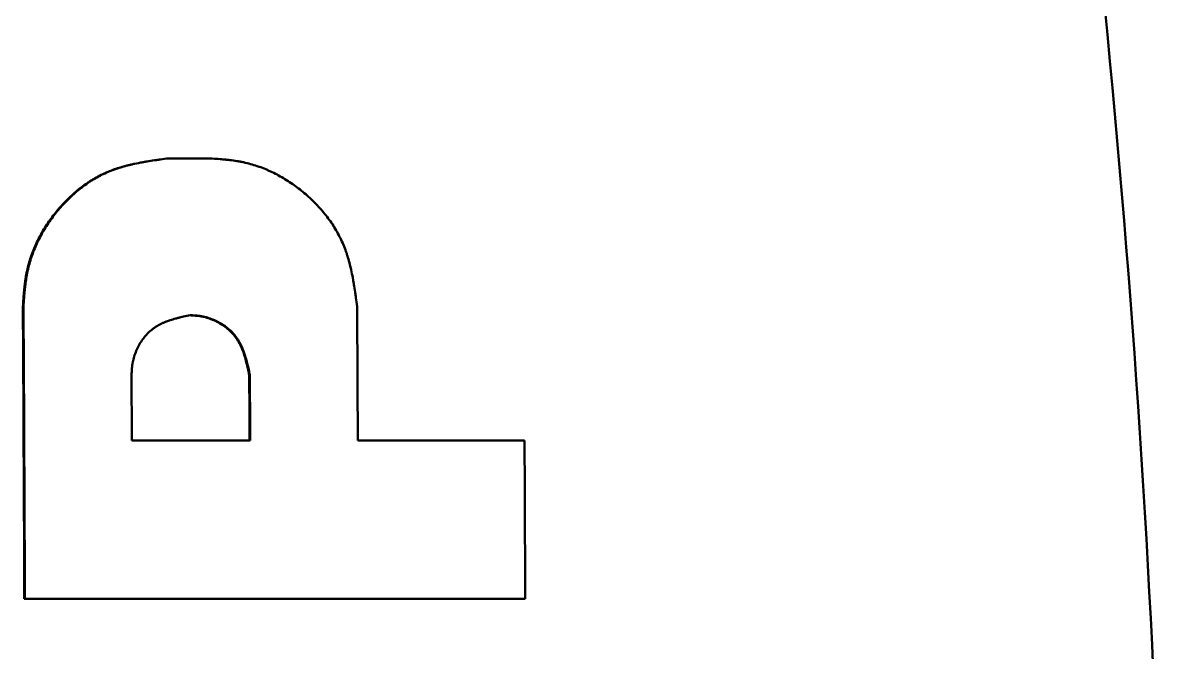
# Model space of a CAD drawing. Header units: millimetres. Extents: x 1510 to 10524, y 7125 to 13164.
# Drawn here: x 7943.562 to 7946.705, y 12631.323 to 12633.053 of the extents above; entities that cross this region are included whole.
import ezdxf

# ---------------------------------------------------------------- set-up
doc = ezdxf.new("R2010")
doc.units = ezdxf.units.MM
doc.header["$LTSCALE"] = 4
doc.layers.add('Visible (ISO)', color=7, linetype='Continuous', lineweight=50)

msp = doc.modelspace()

# ---------------------------------------------------------------- linework, layer by layer
at = {"layer": 'Visible (ISO)'}
for p, q in [((7943.8664, 12632.665), (7943.8681, 12632.6653)), ((7943.5619, 12632.2724), (7943.5636, 12632.2727)), ((7944.1837, 12632.084), (7944.1854, 12632.0843)), ((7943.5658, 12631.4692), (7943.5675, 12631.4694)), ((7944.94, 12631.4692), (7944.9417, 12631.4694))]:
    msp.add_line(p, q, dxfattribs=at)
for centre, major_axis, ratio, start_param, end_param in [((7929.5667, 12629.5769), (0.0061, -87.1555), 0.171195, 1.597492, 1.601721), ((7929.4631, 12629.5787), (-0.0024, 83.4652), 0.172572, 4.740251, 4.742408), ((7929.6559, 12629.5817), (0.006, -85.2494), 0.17049, 1.598033, 1.600142), ((7929.6023, 12629.5816), (0.0061, -85.2595), 0.171119, 1.59803, 1.600141), ((7929.6173, 12629.6072), (0.002, -88.6658), 0.172871, 1.591796, 1.596703)]:
    msp.add_ellipse(centre, major_axis=major_axis, ratio=ratio, start_param=start_param, end_param=end_param, dxfattribs=at)
for points, knots in [([(7945.4339, 12638.9646), (7945.8686, 12637.4002), (7946.1794, 12635.8573), (7946.3846, 12634.3544), (7946.3849, 12634.3521), (7946.3852, 12634.3498), (7946.3856, 12634.3476), (7946.386, 12634.3446), (7946.3863, 12634.3418), (7946.3868, 12634.3387), (7946.5995, 12632.7753), (7946.7034, 12631.216), (7946.7048, 12629.6754), (7946.7048, 12629.6649), (7946.7048, 12629.6543), (7946.7048, 12629.6437)], [0, 0, 0, 0, 0.49827, 0.49827, 0.49827, 0.499023, 0.499023, 0.499023, 0.5, 0.5, 0.5, 0.996593, 0.996593, 0.996593, 1, 1, 1, 1]), ([(7943.5636, 12632.2727), (7943.5647, 12632.2899), (7943.5657, 12632.3032), (7943.5665, 12632.3125), (7943.5665, 12632.3128), (7943.5666, 12632.3134), (7943.5666, 12632.3138), (7943.5667, 12632.3143), (7943.5667, 12632.3147), (7943.5668, 12632.3152), (7943.5668, 12632.3161), (7943.5669, 12632.317), (7943.567, 12632.3179), (7943.5672, 12632.3197), (7943.5674, 12632.3214), (7943.5675, 12632.3232), (7943.5679, 12632.3266), (7943.5683, 12632.33), (7943.5687, 12632.3333), (7943.5695, 12632.3399), (7943.5703, 12632.346), (7943.5713, 12632.3519), (7943.5714, 12632.3526), (7943.5715, 12632.3535), (7943.5717, 12632.3543), (7943.5718, 12632.3551), (7943.5719, 12632.3559), (7943.5721, 12632.3568), (7943.5724, 12632.3584), (7943.5727, 12632.36), (7943.573, 12632.3616), (7943.5736, 12632.3649), (7943.5743, 12632.3681), (7943.575, 12632.3713), (7943.5764, 12632.3778), (7943.578, 12632.3842), (7943.5797, 12632.3905), (7943.5833, 12632.4032), (7943.5875, 12632.4157), (7943.5924, 12632.4281), (7943.5949, 12632.4342), (7943.5975, 12632.4401), (7943.6002, 12632.4461), (7943.603, 12632.4521), (7943.6059, 12632.458), (7943.609, 12632.4639), (7943.6152, 12632.4757), (7943.622, 12632.4873), (7943.6295, 12632.4987), (7943.6333, 12632.5044), (7943.637, 12632.5098), (7943.641, 12632.5152), (7943.6449, 12632.5207), (7943.649, 12632.526), (7943.6531, 12632.5312), (7943.6615, 12632.5416), (7943.6703, 12632.5517), (7943.6796, 12632.5613), (7943.682, 12632.5638), (7943.6844, 12632.5662), (7943.6868, 12632.5686), (7943.6892, 12632.571), (7943.6916, 12632.5733), (7943.6941, 12632.5756), (7943.699, 12632.5802), (7943.7039, 12632.5847), (7943.709, 12632.5889), (7943.7191, 12632.5975), (7943.7295, 12632.6054), (7943.7402, 12632.6127), (7943.7429, 12632.6145), (7943.7457, 12632.6164), (7943.7485, 12632.6182), (7943.7513, 12632.6199), (7943.7541, 12632.6217), (7943.7569, 12632.6233), (7943.7625, 12632.6267), (7943.7682, 12632.6299), (7943.7739, 12632.6328), (7943.7855, 12632.6388), (7943.7973, 12632.6441), (7943.8094, 12632.6486), (7943.8101, 12632.6488), (7943.8107, 12632.6491), (7943.8114, 12632.6493), (7943.8121, 12632.6496), (7943.8127, 12632.6498), (7943.8134, 12632.65), (7943.8148, 12632.6505), (7943.8162, 12632.651), (7943.8176, 12632.6515), (7943.8204, 12632.6525), (7943.8232, 12632.6534), (7943.8261, 12632.6543), (7943.8319, 12632.6561), (7943.838, 12632.6579), (7943.8443, 12632.6596), (7943.8568, 12632.6629), (7943.8703, 12632.666), (7943.8847, 12632.6687), (7943.8852, 12632.6688), (7943.8854, 12632.6688), (7943.8858, 12632.6689), (7943.8861, 12632.669), (7943.8865, 12632.669), (7943.8869, 12632.6691), (7943.8876, 12632.6692), (7943.8883, 12632.6694), (7943.889, 12632.6695), (7943.8905, 12632.6698), (7943.892, 12632.67), (7943.8935, 12632.6703), (7943.8966, 12632.6708), (7943.8997, 12632.6714), (7943.903, 12632.6719), (7943.9095, 12632.673), (7943.9164, 12632.674), (7943.9238, 12632.6751), (7943.9247, 12632.6753), (7943.9248, 12632.6753), (7943.9254, 12632.6754), (7943.926, 12632.6754), (7943.9266, 12632.6755), (7943.9272, 12632.6756), (7943.9284, 12632.6758), (7943.9297, 12632.676), (7943.931, 12632.6762), (7943.9337, 12632.6765), (7943.9367, 12632.677), (7943.94, 12632.6774), (7943.9466, 12632.6783), (7943.9543, 12632.6793), (7943.9632, 12632.6805)], [0, 0, 0, 0, 0.0625, 0.0625, 0.0625, 0.064453, 0.064453, 0.064453, 0.066406, 0.066406, 0.066406, 0.070312, 0.070312, 0.070312, 0.078125, 0.078125, 0.078125, 0.09375, 0.09375, 0.09375, 0.125, 0.125, 0.125, 0.128906, 0.128906, 0.128906, 0.132812, 0.132812, 0.132812, 0.140625, 0.140625, 0.140625, 0.15625, 0.15625, 0.15625, 0.1875, 0.1875, 0.1875, 0.25, 0.25, 0.25, 0.28125, 0.28125, 0.28125, 0.3125, 0.3125, 0.3125, 0.375, 0.375, 0.375, 0.40625, 0.40625, 0.40625, 0.4375, 0.4375, 0.4375, 0.5, 0.5, 0.5, 0.515625, 0.515625, 0.515625, 0.53125, 0.53125, 0.53125, 0.5625, 0.5625, 0.5625, 0.625, 0.625, 0.625, 0.640625, 0.640625, 0.640625, 0.65625, 0.65625, 0.65625, 0.6875, 0.6875, 0.6875, 0.75, 0.75, 0.75, 0.753906, 0.753906, 0.753906, 0.757812, 0.757812, 0.757812, 0.765625, 0.765625, 0.765625, 0.78125, 0.78125, 0.78125, 0.8125, 0.8125, 0.8125, 0.875, 0.875, 0.875, 0.876953, 0.876953, 0.876953, 0.878906, 0.878906, 0.878906, 0.882812, 0.882812, 0.882812, 0.890625, 0.890625, 0.890625, 0.90625, 0.90625, 0.90625, 0.9375, 0.9375, 0.9375, 0.941406, 0.941406, 0.941406, 0.945312, 0.945312, 0.945312, 0.953125, 0.953125, 0.953125, 0.96875, 0.96875, 0.96875, 1, 1, 1, 1]), ([(7943.9632, 12632.6805), (7943.9819, 12632.6805), (7944.0006, 12632.6805), (7944.0381, 12632.6805), (7944.0568, 12632.6805), (7944.0755, 12632.6805)], [-0.1140018, -0.1140018, -0.1140018, -0.1140018, -0.057001, -0.057001, 0, 0, 0, 0]), ([(7944.0755, 12632.6805), (7944.0933, 12632.6792), (7944.1064, 12632.6782), (7944.1149, 12632.6773), (7944.1152, 12632.6773), (7944.1161, 12632.6772), (7944.1177, 12632.6771), (7944.121, 12632.6767), (7944.1236, 12632.6764), (7944.1288, 12632.6759), (7944.1321, 12632.6755), (7944.1418, 12632.6742), (7944.1479, 12632.6733), (7944.1544, 12632.6722), (7944.1553, 12632.672), (7944.1569, 12632.6717), (7944.1577, 12632.6716), (7944.1601, 12632.6711), (7944.1617, 12632.6708), (7944.1665, 12632.6699), (7944.1697, 12632.6692), (7944.1792, 12632.667), (7944.1855, 12632.6653), (7944.2043, 12632.6599), (7944.2167, 12632.6555), (7944.232, 12632.6491), (7944.2349, 12632.6478), (7944.2408, 12632.6452), (7944.2438, 12632.6438), (7944.2526, 12632.6395), (7944.2585, 12632.6365), (7944.276, 12632.627), (7944.2875, 12632.62), (7944.3044, 12632.6085), (7944.3098, 12632.6046), (7944.3205, 12632.5966), (7944.3258, 12632.5924), (7944.3413, 12632.5796), (7944.3513, 12632.5706), (7944.3632, 12632.5587), (7944.3657, 12632.5562), (7944.3705, 12632.5513), (7944.3728, 12632.5488), (7944.3797, 12632.5413), (7944.3841, 12632.5362), (7944.3969, 12632.5207), (7944.4048, 12632.5101), (7944.4156, 12632.4937), (7944.419, 12632.4882), (7944.4257, 12632.4767), (7944.4289, 12632.4709), (7944.4379, 12632.4533), (7944.4431, 12632.4413), (7944.4479, 12632.4282), (7944.4481, 12632.4276), (7944.4486, 12632.4262), (7944.4488, 12632.4255), (7944.4496, 12632.4234), (7944.4501, 12632.422), (7944.4515, 12632.4178), (7944.4524, 12632.4149), (7944.4552, 12632.406), (7944.457, 12632.3999), (7944.462, 12632.3807), (7944.4651, 12632.367), (7944.468, 12632.352), (7944.468, 12632.3517), (7944.4681, 12632.351), (7944.4683, 12632.3499), (7944.4685, 12632.3488), (7944.469, 12632.3465), (7944.4692, 12632.345), (7944.47, 12632.3404), (7944.4706, 12632.3372), (7944.4722, 12632.3272), (7944.4733, 12632.3202), (7944.4745, 12632.3125), (7944.4745, 12632.3125), (7944.4745, 12632.3123), (7944.4746, 12632.3119), (7944.4746, 12632.3115), (7944.4747, 12632.3107), (7944.4748, 12632.3102), (7944.4751, 12632.3085), (7944.4752, 12632.3072), (7944.4758, 12632.3033), (7944.4762, 12632.3003), (7944.4776, 12632.2903), (7944.4787, 12632.2822), (7944.48, 12632.2727), (7944.48, 12632.2727)], [0, 0, 0, 0, 0.0625, 0.0625, 0.063476, 0.063476, 0.066406, 0.070312, 0.078125, 0.078125, 0.09375, 0.09375, 0.125, 0.125, 0.128906, 0.128906, 0.132812, 0.132812, 0.140625, 0.140625, 0.15625, 0.15625, 0.1875, 0.1875, 0.249999, 0.249999, 0.265624, 0.265624, 0.281249, 0.281249, 0.312499, 0.312499, 0.374999, 0.374999, 0.406249, 0.406249, 0.437499, 0.437499, 0.499999, 0.499999, 0.515624, 0.515624, 0.531249, 0.531249, 0.562499, 0.562499, 0.624999, 0.624999, 0.656248, 0.656248, 0.687498, 0.687498, 0.749998, 0.749998, 0.753904, 0.753904, 0.757811, 0.757811, 0.765623, 0.765623, 0.781248, 0.781248, 0.812498, 0.812498, 0.874998, 0.874998, 0.876951, 0.876951, 0.878904, 0.88281, 0.88281, 0.890623, 0.890623, 0.906248, 0.906248, 0.937498, 0.937498, 0.938474, 0.938474, 0.939451, 0.941404, 0.941404, 0.94531, 0.94531, 0.953123, 0.953123, 0.968748, 0.968748, 0.999998, 1, 1, 1, 1]), ([(7943.5619, 12632.2724), (7943.5629, 12632.2882), (7943.5641, 12632.3045), (7943.5648, 12632.3121), (7943.5648, 12632.3124), (7943.5649, 12632.3131), (7943.5649, 12632.3135), (7943.565, 12632.314), (7943.565, 12632.3144), (7943.5651, 12632.3149), (7943.5651, 12632.3152), (7943.5651, 12632.3156), (7943.5652, 12632.3159), (7943.5652, 12632.3165), (7943.5653, 12632.317), (7943.5653, 12632.3175), (7943.5655, 12632.3194), (7943.5657, 12632.3212), (7943.5658, 12632.3228), (7943.5659, 12632.3232), (7943.5659, 12632.3235), (7943.5659, 12632.3239), (7943.566, 12632.3245), (7943.5661, 12632.3251), (7943.5661, 12632.3257), (7943.5663, 12632.3274), (7943.5667, 12632.3305), (7943.567, 12632.3329), (7943.5676, 12632.3379), (7943.5682, 12632.3426), (7943.5689, 12632.3471), (7943.5691, 12632.3486), (7943.5693, 12632.3499), (7943.5696, 12632.3515), (7943.5697, 12632.3523), (7943.5698, 12632.3532), (7943.57, 12632.354), (7943.5701, 12632.3548), (7943.5702, 12632.3556), (7943.5704, 12632.3564), (7943.5707, 12632.3581), (7943.571, 12632.3597), (7943.5713, 12632.3613), (7943.5719, 12632.3646), (7943.5726, 12632.3678), (7943.5733, 12632.371), (7943.5747, 12632.3774), (7943.5762, 12632.3836), (7943.578, 12632.3902), (7943.5815, 12632.4029), (7943.5859, 12632.4156), (7943.5907, 12632.4277), (7943.5932, 12632.4338), (7943.5958, 12632.4398), (7943.5985, 12632.4458), (7943.6013, 12632.4518), (7943.6042, 12632.4577), (7943.6073, 12632.4636), (7943.6135, 12632.4753), (7943.6205, 12632.4871), (7943.6278, 12632.4983), (7943.6315, 12632.504), (7943.6353, 12632.5094), (7943.6393, 12632.5149), (7943.6432, 12632.5203), (7943.6473, 12632.5256), (7943.6514, 12632.5308), (7943.6556, 12632.5361), (7943.6599, 12632.5412), (7943.6643, 12632.5462), (7943.6687, 12632.5512), (7943.6731, 12632.556), (7943.6779, 12632.561), (7943.6803, 12632.5634), (7943.6827, 12632.5659), (7943.6851, 12632.5682), (7943.6875, 12632.5706), (7943.6899, 12632.573), (7943.6924, 12632.5753), (7943.6973, 12632.5799), (7943.7023, 12632.5843), (7943.7073, 12632.5886), (7943.7175, 12632.5972), (7943.7279, 12632.6051), (7943.7385, 12632.6123), (7943.7389, 12632.6126), (7943.7392, 12632.6128), (7943.7395, 12632.613), (7943.7419, 12632.6146), (7943.7444, 12632.6162), (7943.7468, 12632.6178), (7943.7496, 12632.6196), (7943.7524, 12632.6213), (7943.7552, 12632.623), (7943.7608, 12632.6263), (7943.7665, 12632.6295), (7943.7722, 12632.6325), (7943.7781, 12632.6355), (7943.784, 12632.6384), (7943.79, 12632.641), (7943.7944, 12632.6429), (7943.7988, 12632.6448), (7943.8032, 12632.6465), (7943.8047, 12632.6471), (7943.8063, 12632.6477), (7943.8077, 12632.6482), (7943.8084, 12632.6485), (7943.809, 12632.6487), (7943.8097, 12632.6489), (7943.8104, 12632.6492), (7943.811, 12632.6494), (7943.8117, 12632.6497), (7943.8131, 12632.6502), (7943.8145, 12632.6506), (7943.8159, 12632.6511), (7943.8186, 12632.6521), (7943.8215, 12632.653), (7943.8244, 12632.6539), (7943.8303, 12632.6558), (7943.8365, 12632.6576), (7943.8426, 12632.6592), (7943.8488, 12632.6609), (7943.8554, 12632.6625), (7943.8621, 12632.664), (7943.8635, 12632.6643), (7943.865, 12632.6646), (7943.8664, 12632.665)], [0, 0, 0, 0, 0.0561261, 0.0561261, 0.0561261, 0.0583083, 0.0583083, 0.0583083, 0.0605966, 0.0605966, 0.0605966, 0.0625, 0.0625, 0.0625, 0.0655056, 0.0655056, 0.0655056, 0.0759095, 0.0759095, 0.0759095, 0.078125, 0.078125, 0.078125, 0.0820313, 0.0820313, 0.0820313, 0.0937442, 0.0937442, 0.0937442, 0.1171875, 0.1171875, 0.1171875, 0.125, 0.125, 0.125, 0.128524, 0.128524, 0.128524, 0.1321307, 0.1321307, 0.1321307, 0.1395807, 0.1395807, 0.1395807, 0.1552687, 0.1552687, 0.1552687, 0.1874986, 0.1874986, 0.1874986, 0.25, 0.25, 0.25, 0.281377, 0.281377, 0.281377, 0.3125022, 0.3125022, 0.3125022, 0.375, 0.375, 0.375, 0.406372, 0.406372, 0.406372, 0.437502, 0.437502, 0.437502, 0.46875, 0.46875, 0.46875, 0.5, 0.5, 0.5, 0.5150404, 0.5150404, 0.5150404, 0.5301984, 0.5301984, 0.5301984, 0.5608326, 0.5608326, 0.5608326, 0.6230879, 0.6230879, 0.6230879, 0.625, 0.625, 0.625, 0.638843, 0.638843, 0.638843, 0.6547267, 0.6547267, 0.6547267, 0.6865719, 0.6865719, 0.6865719, 0.71875, 0.71875, 0.71875, 0.7421875, 0.7421875, 0.7421875, 0.75, 0.75, 0.75, 0.7543445, 0.7543445, 0.7543445, 0.7585569, 0.7585569, 0.7585569, 0.7666784, 0.7666784, 0.7666784, 0.7821633, 0.7821633, 0.7821633, 0.8125596, 0.8125596, 0.8125596, 0.8437798, 0.8437798, 0.8437798, 0.8504509, 0.8504509, 0.8504509, 0.8504509]), ([(7943.5658, 12631.4692), (7943.5653, 12631.6029), (7943.5647, 12631.7366), (7943.5634, 12632.0045), (7943.5627, 12632.1385), (7943.5619, 12632.2724)], [-0.8029633, -0.8029633, -0.8029633, -0.8029633, -0.401724, -0.401724, 0, 0, 0, 0]), ([(7943.5675, 12631.4694), (7943.567, 12631.6032), (7943.5664, 12631.737), (7943.5651, 12632.0047), (7943.5644, 12632.1387), (7943.5636, 12632.2727)], [-0.8036412, -0.8036412, -0.8036412, -0.8036412, -0.4021581, -0.4021581, 0, 0, 0, 0]), ([(7943.8602, 12632.0843), (7943.8604, 12632.0878), (7943.8605, 12632.0908), (7943.8607, 12632.0935), (7943.8608, 12632.0948), (7943.8608, 12632.096), (7943.8609, 12632.0971), (7943.861, 12632.0977), (7943.861, 12632.0982), (7943.861, 12632.0987), (7943.8611, 12632.0992), (7943.8611, 12632.0994), (7943.8611, 12632.1001), (7943.8611, 12632.1004), (7943.8612, 12632.1009), (7943.8612, 12632.1012), (7943.8612, 12632.1016), (7943.8613, 12632.1019), (7943.8613, 12632.1023), (7943.8614, 12632.1031), (7943.8614, 12632.1038), (7943.8615, 12632.1044), (7943.8616, 12632.1058), (7943.8618, 12632.1069), (7943.8619, 12632.1084), (7943.8621, 12632.1097), (7943.8623, 12632.111), (7943.8625, 12632.1123), (7943.8626, 12632.1135), (7943.8628, 12632.1146), (7943.863, 12632.116), (7943.8631, 12632.1166), (7943.8633, 12632.1173), (7943.8634, 12632.1179), (7943.8635, 12632.1186), (7943.8636, 12632.1193), (7943.8638, 12632.1199), (7943.864, 12632.1212), (7943.8643, 12632.1226), (7943.8646, 12632.1238), (7943.8652, 12632.1265), (7943.8659, 12632.1291), (7943.8666, 12632.1317), (7943.868, 12632.1369), (7943.8697, 12632.142), (7943.8718, 12632.1472), (7943.8758, 12632.1575), (7943.8807, 12632.167), (7943.8867, 12632.1763), (7943.8897, 12632.1809), (7943.8929, 12632.1854), (7943.8963, 12632.1895), (7943.8997, 12632.1937), (7943.9032, 12632.1976), (7943.907, 12632.2013), (7943.9107, 12632.2049), (7943.9146, 12632.2083), (7943.9187, 12632.2114), (7943.9207, 12632.213), (7943.9229, 12632.2145), (7943.925, 12632.216), (7943.9261, 12632.2167), (7943.9272, 12632.2174), (7943.9283, 12632.2181), (7943.9294, 12632.2188), (7943.9306, 12632.2195), (7943.9317, 12632.2201), (7943.9322, 12632.2205), (7943.9327, 12632.2207), (7943.9332, 12632.221), (7943.9338, 12632.2213), (7943.9343, 12632.2216), (7943.9348, 12632.2219), (7943.9359, 12632.2225), (7943.937, 12632.2231), (7943.9381, 12632.2237), (7943.9403, 12632.2248), (7943.9426, 12632.226), (7943.9449, 12632.227), (7943.9473, 12632.2281), (7943.9497, 12632.2292), (7943.9522, 12632.2302), (7943.9534, 12632.2307), (7943.9547, 12632.2312), (7943.9559, 12632.2317), (7943.9566, 12632.2319), (7943.9572, 12632.2322), (7943.9579, 12632.2324), (7943.9585, 12632.2327), (7943.9593, 12632.2329), (7943.9598, 12632.2331), (7943.9605, 12632.2334), (7943.9609, 12632.2335), (7943.9615, 12632.2337), (7943.962, 12632.2339), (7943.9626, 12632.2341), (7943.9632, 12632.2343), (7943.9642, 12632.2347), (7943.9654, 12632.2351), (7943.9666, 12632.2355), (7943.969, 12632.2362), (7943.9715, 12632.237), (7943.974, 12632.2378), (7943.9765, 12632.2385), (7943.9791, 12632.2392), (7943.9818, 12632.24), (7943.9832, 12632.2404), (7943.9846, 12632.2407), (7943.986, 12632.2411), (7943.9871, 12632.2414), (7943.9881, 12632.2416), (7943.9892, 12632.2419), (7943.9896, 12632.242), (7943.9901, 12632.2421), (7943.9903, 12632.2422), (7943.9909, 12632.2423), (7943.9911, 12632.2424), (7943.9916, 12632.2425), (7943.9921, 12632.2426), (7943.9925, 12632.2427), (7943.9931, 12632.2428), (7943.994, 12632.2431), (7943.995, 12632.2433), (7943.9962, 12632.2436), (7943.9982, 12632.244), (7944.0006, 12632.2446), (7944.0034, 12632.2452), (7944.0087, 12632.2464), (7944.0155, 12632.2479), (7944.0219, 12632.2492)], [0, 0, 0, 0, 0.03125, 0.03125, 0.03125, 0.046875, 0.046875, 0.046875, 0.054687, 0.054687, 0.054687, 0.0625, 0.0625, 0.0625, 0.065073, 0.065073, 0.065073, 0.068012, 0.068012, 0.068012, 0.075383, 0.075383, 0.075383, 0.093734, 0.093734, 0.093734, 0.109375, 0.109375, 0.109375, 0.125, 0.125, 0.125, 0.132156, 0.132156, 0.132156, 0.139455, 0.139455, 0.139455, 0.154456, 0.154456, 0.154456, 0.185785, 0.185785, 0.185785, 0.25, 0.25, 0.25, 0.375, 0.375, 0.375, 0.437069, 0.437069, 0.437069, 0.5, 0.5, 0.5, 0.5625, 0.5625, 0.5625, 0.59375, 0.59375, 0.59375, 0.609375, 0.609375, 0.609375, 0.625, 0.625, 0.625, 0.633388, 0.633388, 0.633388, 0.641446, 0.641446, 0.641446, 0.656965, 0.656965, 0.656965, 0.687535, 0.687535, 0.687535, 0.71875, 0.71875, 0.71875, 0.734375, 0.734375, 0.734375, 0.742187, 0.742187, 0.742187, 0.75, 0.75, 0.75, 0.758972, 0.758972, 0.758972, 0.767224, 0.767224, 0.767224, 0.782594, 0.782594, 0.782594, 0.8125, 0.8125, 0.8125, 0.84375, 0.84375, 0.84375, 0.859375, 0.859375, 0.859375, 0.871094, 0.871094, 0.871094, 0.875, 0.875, 0.875, 0.886761, 0.886761, 0.886761, 0.896687, 0.896687, 0.896687, 0.913805, 0.913805, 0.913805, 0.94327, 0.94327, 0.94327, 1, 1, 1, 1]), ([(7944.0204, 12632.2489), (7944.0273, 12632.2485), (7944.0324, 12632.2482), (7944.0358, 12632.2479), (7944.036, 12632.2479), (7944.0365, 12632.2479), (7944.0369, 12632.2478), (7944.0372, 12632.2478), (7944.0376, 12632.2478), (7944.0379, 12632.2477), (7944.0386, 12632.2477), (7944.0393, 12632.2476), (7944.04, 12632.2475), (7944.0414, 12632.2474), (7944.0427, 12632.2472), (7944.044, 12632.247), (7944.0466, 12632.2467), (7944.0491, 12632.2463), (7944.0515, 12632.2459), (7944.052, 12632.2458), (7944.0528, 12632.2457), (7944.0534, 12632.2455), (7944.0541, 12632.2454), (7944.0547, 12632.2453), (7944.0553, 12632.2452), (7944.0566, 12632.2449), (7944.0579, 12632.2446), (7944.0592, 12632.2443), (7944.0618, 12632.2437), (7944.0644, 12632.243), (7944.067, 12632.2422), (7944.0721, 12632.2407), (7944.0772, 12632.2389), (7944.0823, 12632.2368), (7944.0925, 12632.2327), (7944.102, 12632.2276), (7944.1111, 12632.2215), (7944.1156, 12632.2185), (7944.12, 12632.2152), (7944.1241, 12632.2118), (7944.1283, 12632.2083), (7944.1321, 12632.2047), (7944.1358, 12632.2009), (7944.143, 12632.1933), (7944.1492, 12632.1849), (7944.1545, 12632.1757), (7944.1548, 12632.1751), (7944.1551, 12632.1747), (7944.1554, 12632.1741), (7944.1557, 12632.1736), (7944.156, 12632.173), (7944.1563, 12632.1725), (7944.1569, 12632.1714), (7944.1575, 12632.1703), (7944.158, 12632.1692), (7944.1592, 12632.1669), (7944.1603, 12632.1646), (7944.1614, 12632.1622), (7944.1635, 12632.1575), (7944.1656, 12632.1524), (7944.1675, 12632.1471), (7944.1677, 12632.1464), (7944.1679, 12632.146), (7944.1681, 12632.1454), (7944.1683, 12632.1448), (7944.1685, 12632.1443), (7944.1686, 12632.1437), (7944.169, 12632.1425), (7944.1694, 12632.1414), (7944.1698, 12632.1402), (7944.1706, 12632.1378), (7944.1714, 12632.1353), (7944.1721, 12632.1327), (7944.1736, 12632.1275), (7944.1751, 12632.122), (7944.1765, 12632.1161), (7944.1767, 12632.1154), (7944.1767, 12632.1152), (7944.1769, 12632.1148), (7944.177, 12632.1143), (7944.1771, 12632.1139), (7944.1772, 12632.1134), (7944.1774, 12632.1124), (7944.1777, 12632.1114), (7944.1779, 12632.1103), (7944.1784, 12632.1081), (7944.179, 12632.1057), (7944.1796, 12632.103), (7944.1808, 12632.0976), (7944.1821, 12632.0913), (7944.1837, 12632.084)], [0.0005137, 0.0005137, 0.0005137, 0.0005137, 0.0625, 0.0625, 0.0625, 0.0664062, 0.0664062, 0.0664062, 0.0703125, 0.0703125, 0.0703125, 0.078125, 0.078125, 0.078125, 0.09375, 0.09375, 0.09375, 0.125, 0.125, 0.125, 0.1328125, 0.1328125, 0.1328125, 0.140625, 0.140625, 0.140625, 0.15625, 0.15625, 0.15625, 0.1875, 0.1875, 0.1875, 0.25, 0.25, 0.25, 0.375, 0.375, 0.375, 0.4375, 0.4375, 0.4375, 0.5, 0.5, 0.5, 0.625, 0.625, 0.625, 0.6328125, 0.6328125, 0.6328125, 0.640625, 0.640625, 0.640625, 0.65625, 0.65625, 0.65625, 0.6875, 0.6875, 0.6875, 0.75, 0.75, 0.75, 0.7578125, 0.7578125, 0.7578125, 0.765625, 0.765625, 0.765625, 0.78125, 0.78125, 0.78125, 0.8125, 0.8125, 0.8125, 0.875, 0.875, 0.875, 0.8828125, 0.8828125, 0.8828125, 0.890625, 0.890625, 0.890625, 0.90625, 0.90625, 0.90625, 0.9375, 0.9375, 0.9375, 1, 1, 1, 1]), ([(7944.0219, 12632.2492), (7944.0254, 12632.249), (7944.0285, 12632.2489), (7944.0311, 12632.2487), (7944.0324, 12632.2486), (7944.0335, 12632.2485), (7944.0346, 12632.2485), (7944.0352, 12632.2484), (7944.0357, 12632.2484), (7944.0362, 12632.2483), (7944.0367, 12632.2483), (7944.0368, 12632.2483), (7944.0375, 12632.2482), (7944.0378, 12632.2482), (7944.0383, 12632.2482), (7944.0386, 12632.2481), (7944.039, 12632.2481), (7944.0393, 12632.2481), (7944.0397, 12632.248), (7944.0405, 12632.248), (7944.0411, 12632.2479), (7944.0417, 12632.2478), (7944.0432, 12632.2477), (7944.0442, 12632.2476), (7944.0457, 12632.2474), (7944.047, 12632.2472), (7944.0483, 12632.247), (7944.0495, 12632.2468), (7944.0508, 12632.2466), (7944.0519, 12632.2465), (7944.0532, 12632.2462), (7944.0538, 12632.2461), (7944.0545, 12632.246), (7944.0551, 12632.2459), (7944.0558, 12632.2457), (7944.0564, 12632.2456), (7944.0571, 12632.2455), (7944.0584, 12632.2452), (7944.0597, 12632.2449), (7944.0609, 12632.2446), (7944.0636, 12632.244), (7944.0662, 12632.2433), (7944.0687, 12632.2426), (7944.0738, 12632.241), (7944.0788, 12632.2393), (7944.084, 12632.2372), (7944.0942, 12632.233), (7944.1036, 12632.228), (7944.1128, 12632.2219), (7944.1174, 12632.2188), (7944.1218, 12632.2155), (7944.1259, 12632.2121), (7944.13, 12632.2086), (7944.1339, 12632.205), (7944.1375, 12632.2012), (7944.1411, 12632.1974), (7944.1444, 12632.1934), (7944.1476, 12632.1892), (7944.1491, 12632.1871), (7944.1506, 12632.185), (7944.1521, 12632.1828), (7944.1528, 12632.1817), (7944.1535, 12632.1806), (7944.1542, 12632.1794), (7944.1549, 12632.1783), (7944.1556, 12632.1771), (7944.1562, 12632.176), (7944.1565, 12632.1755), (7944.1568, 12632.175), (7944.1571, 12632.1744), (7944.1574, 12632.1739), (7944.1577, 12632.1734), (7944.158, 12632.1728), (7944.1586, 12632.1717), (7944.1592, 12632.1706), (7944.1597, 12632.1695), (7944.1609, 12632.1672), (7944.162, 12632.1649), (7944.1631, 12632.1625), (7944.1642, 12632.1602), (7944.1652, 12632.1577), (7944.1662, 12632.1552), (7944.1667, 12632.1539), (7944.1672, 12632.1526), (7944.1677, 12632.1513), (7944.168, 12632.1507), (7944.1682, 12632.15), (7944.1685, 12632.1494), (7944.1687, 12632.1487), (7944.169, 12632.1479), (7944.1692, 12632.1474), (7944.1694, 12632.1467), (7944.1696, 12632.1463), (7944.1698, 12632.1457), (7944.17, 12632.1451), (7944.1702, 12632.1446), (7944.1704, 12632.144), (7944.1707, 12632.1429), (7944.1711, 12632.1417), (7944.1715, 12632.1405), (7944.1723, 12632.1381), (7944.1731, 12632.1355), (7944.1738, 12632.133), (7944.1746, 12632.1304), (7944.1753, 12632.1277), (7944.1761, 12632.125), (7944.1764, 12632.1236), (7944.1768, 12632.1222), (7944.1772, 12632.1208), (7944.1773, 12632.12), (7944.1775, 12632.1193), (7944.1777, 12632.1186), (7944.1778, 12632.1182), (7944.1779, 12632.1179), (7944.178, 12632.1175), (7944.1781, 12632.1171), (7944.1782, 12632.1166), (7944.1782, 12632.1164), (7944.1784, 12632.1158), (7944.1784, 12632.1156), (7944.1786, 12632.1151), (7944.1787, 12632.1147), (7944.1788, 12632.1142), (7944.1789, 12632.1137), (7944.1791, 12632.1128), (7944.1794, 12632.1118), (7944.1796, 12632.1106), (7944.1801, 12632.1086), (7944.1807, 12632.1061), (7944.1813, 12632.1033), (7944.1825, 12632.0978), (7944.184, 12632.0909), (7944.1854, 12632.0843)], [0, 0, 0, 0, 0.03125, 0.03125, 0.03125, 0.046875, 0.046875, 0.046875, 0.054687, 0.054687, 0.054687, 0.0625, 0.0625, 0.0625, 0.065019, 0.065019, 0.065019, 0.067902, 0.067902, 0.067902, 0.075196, 0.075196, 0.075196, 0.093712, 0.093712, 0.093712, 0.109375, 0.109375, 0.109375, 0.125, 0.125, 0.125, 0.132171, 0.132171, 0.132171, 0.13948, 0.13948, 0.13948, 0.15449, 0.15449, 0.15449, 0.185799, 0.185799, 0.185799, 0.25, 0.25, 0.25, 0.375, 0.375, 0.375, 0.437093, 0.437093, 0.437093, 0.5, 0.5, 0.5, 0.5625, 0.5625, 0.5625, 0.59375, 0.59375, 0.59375, 0.609375, 0.609375, 0.609375, 0.625, 0.625, 0.625, 0.633368, 0.633368, 0.633368, 0.641415, 0.641415, 0.641415, 0.656928, 0.656928, 0.656928, 0.6875, 0.6875, 0.6875, 0.71875, 0.71875, 0.71875, 0.734375, 0.734375, 0.734375, 0.742187, 0.742187, 0.742187, 0.75, 0.75, 0.75, 0.75894, 0.75894, 0.75894, 0.767178, 0.767178, 0.767178, 0.782544, 0.782544, 0.782544, 0.8125, 0.8125, 0.8125, 0.84375, 0.84375, 0.84375, 0.859375, 0.859375, 0.859375, 0.867187, 0.867187, 0.867187, 0.871094, 0.871094, 0.871094, 0.875, 0.875, 0.875, 0.886973, 0.886973, 0.886973, 0.89697, 0.89697, 0.89697, 0.914102, 0.914102, 0.914102, 0.943463, 0.943463, 0.943463, 1, 1, 1, 1])]:
    msp.add_open_spline(points, degree=3, knots=knots, dxfattribs=at)
for points in [[(7944.1863, 12631.9043), (7944.0767, 12631.9043), (7943.9683, 12631.9043), (7943.8611, 12631.9043)], [(7944.4818, 12631.9043), (7944.6322, 12631.9043), (7944.7849, 12631.9043), (7944.9399, 12631.9043)], [(7944.94, 12631.4692), (7944.4604, 12631.4692), (7944.0023, 12631.4692), (7943.5658, 12631.4692)], [(7944.9417, 12631.4694), (7944.4621, 12631.4694), (7944.004, 12631.4694), (7943.5675, 12631.4694)]]:
    msp.add_open_spline(points, degree=3, dxfattribs=at)

doc.saveas('drawing.dxf')
